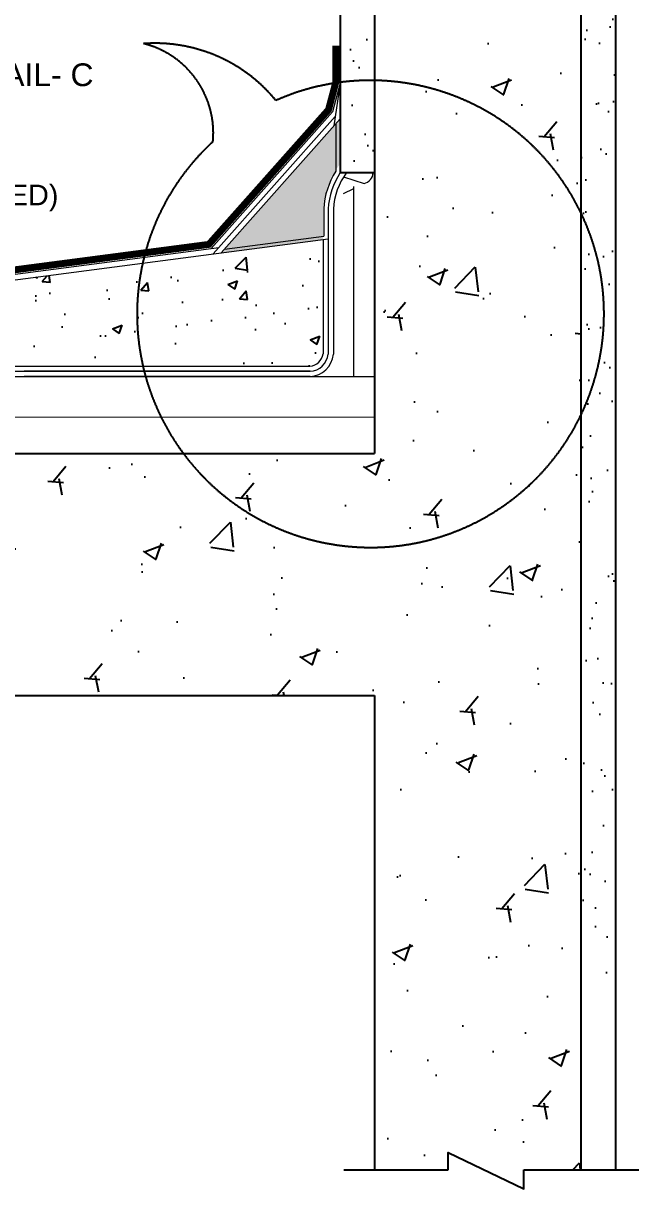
# Model space of a CAD drawing. Header units: centimetres. Extents: x 1605 to 42208, y -25271 to 62166.
# Drawn here: x 33261 to 42208, y -25271 to -8329 of the extents above; entities that cross this region are included whole.
import ezdxf

# ---------------------------------------------------------------- set-up
doc = ezdxf.new("R2010")
doc.units = ezdxf.units.CM
doc.header["$LTSCALE"] = 100
doc.header["$MEASUREMENT"] = 0
doc.linetypes.add('DASHED2', pattern=[0.375, 0.25, -0.125])
for name, color, linetype in [('1', 7, 'Continuous'), ('LIST', 7, 'Continuous'), ('PL-BW', 1, 'Continuous'), ('tblock', 7, 'Continuous'), ('WALL', 2, 'Continuous')]:
    doc.layers.add(name, color=color, linetype=linetype)
doc.styles.add('ARIAL', font='arial.ttf')
doc.styles.add('TITLE', font='arial.ttf', dxfattribs={"height": 100})
doc.linetypes.add('BATTING', pattern='A,0.0001,-0.1,[134,ltypeshp.shx,S=0.1,R=0,X=-0.1,Y=0],-0.2,[134,ltypeshp.shx,S=0.1,R=180,X=0.1,Y=0],-0.1', length=0.4001)

msp = doc.modelspace()

# ---------------------------------------------------------------- hatches: boundary and pattern name
at = {"layer": '1'}
h = msp.add_hatch(dxfattribs=at)
h.set_pattern_fill('AR-SAND', color=50, scale=170, style=0)
h.set_pattern_definition([(37.50000000000001, (18218.68591994303, 17376.29664950064), (-10.70887087863339, 327.560040732237), [0, -258.4, 0, -289, 0, -276.25]), (7.499999999999999, (18218.68591994303, 17376.29664950064), (300.8620398955136, 479.7648310890559), [0, -139.4, 0, -232.9, 0, -89.25]), (327.5, (18009.58591994317, 17376.29664950064), (529.4041164977542, 0.9620391012839646), [0, -85, 0, -306, 0, -399.5]), (317.5, (18009.58591994317, 17376.29664950064), (511.0415227772899, 149.2048460388224), [0, -42.5, 0, -200.6, 0, -229.5])])
edge = h.paths.add_edge_path()
edge.add_line((11118.14939173497, -9718.446480367656), (11118.14939173521, -10372.80546254301))
edge.add_arc((10220.73586839996, -11091.06020115977), 1149.452435471184, -3.413151772978779, 38.67241628898239, ccw=False)
edge.add_line((11368.14939173544, -11159.49343780391), (11368.14939173637, -11553.64324368487))
edge.add_line((11368.14939173637, -11553.64324368499), (12807.39534178982, -11618.55380175924))
edge.add_line((12807.39534178982, -11618.55380175924), (11118.14939173497, -9718.446480367656))
edge = h.paths.add_edge_path()
edge.add_line((37868.14939174056, -10372.80546254255), (37868.14939174056, -9718.446480368006))
edge.add_line((37868.14939174056, -9718.44648036789), (36135.41847233172, -11667.46681447802))
edge.add_line((36135.41847233172, -11667.46681447802), (37618.14939174359, -11473.18606922366))
edge.add_line((37618.14939174359, -11473.18606922366), (37618.14939174522, -11159.49343789099))
edge.add_arc((38765.56291507557, -11091.06020115977), 1149.452435471211, 141.3275837109922, 183.4131517773268, ccw=False)
h = msp.add_hatch(dxfattribs=at)
h.set_pattern_fill('AR-CONC', color=1, scale=200, style=0)
h.set_pattern_definition([(49.99999999999999, (18218.68591994303, 17376.29664950064), (1434.520365201507, -125.5042699651902), [150, -1650]), (355, (18218.68591994303, 17376.29664950064), (-277.502667226, 1504.384267400024), [120, -1320]), (100.4514, (18338.22927994304, 17365.83796950048), (1157.018763428043, 1378.879084121907), [127.4803799999996, -1402.284223999993]), (46.18420000000002, (18218.68591994303, 17776.29664950064), (2134.482097251289, -331.0380286580362), [224.9999999999997, -2474.999999999996]), (96.63559999999998, (18396.55940994318, 17748.71003550049), (1869.325411097407, 1948.235741800883), [191.2205759999996, -2103.425999999994]), (351.1842, (18218.68591994303, 17776.29664950064), (1869.323890267254, 1948.237201850649), [180, -1980]), (21, (18418.68591994303, 17676.29664950064), (1193.814104236923, -805.2377813306776), [150, -1650]), (326.0000000000001, (18418.68591994303, 17676.29664950064), (486.6306638431635, 1450.300090093706), [120, -1320]), (71.4514, (18518.17038594326, 17609.19343750053), (1680.44525716298, 645.0609934199048), [127.48038, -1402.284224]), (37.50000000000001, (18218.68591994303, 17376.29664950064), (24.31971063458134, 665.787707662623), [0, -1304, 0, -1340, 0, -1325]), (7.499999999999999, (18218.68591994303, 17376.29664950064), (526.1390748842972, 788.8234237647205), [0, -764, 0, -1274, 0, -505]), (327.5, (17772.68591994303, 17376.29664950064), (1067.644872344818, -45.1097434687596), [0, -500, 0, -1560, 0, -2070]), (317.5, (17572.68591994303, 17376.29664950064), (1166.372338684773, 200.2099646646353), [0, -650, 0, -1036, 0, -1470])])
h.paths.add_polyline_path([(15118.14939173497, -13312.49476833697), (15118.14939173497, -11722.76971770366), (11368.14939173637, -11553.64324368499), (11368.14939174103, -13125.21222137832, 0.1200265977631448), (11451.19495957485, -13312.49476833697)])
h.paths.add_polyline_path([(28064.62324996456, -13312.49476833697), (27482.10557356593, -12280.38900142521), (22258.67098778626, -12044.8100484224), (22259.14939174615, -13312.49476833697)])
h.paths.add_polyline_path([(21959.14939174615, -12031.30150670754), (19603.45803817851, -11925.0589007061), (19603.45803817851, -13312.49476833697), (21959.14939174615, -13312.49476833697)])
edge = h.paths.add_edge_path()
edge.add_line((31975.88826515921, -12212.48588569215), (31355.04625566886, -13312.49476833709))
edge.add_line((31355.04625566886, -13312.49476833697), (37535.10382390651, -13312.49476833686))
edge.add_arc((37192.16081840917, -13048.37215362754), 432.8633278766819, 322.3978032887849, 370.2250938580352)
edge.add_line((37618.14939173497, -12971.5320858479), (37618.14939174359, -11473.18606922366))
edge.add_line((37618.14939174359, -11473.18606922366), (31975.88826515921, -12212.48588569204))
h.paths.add_polyline_path([(19455.45032116794, -13312.49476833697), (19455.45032116794, -11918.38369449144), (15418.14939173497, -11736.2998356252), (15418.14939173497, -13312.49476833697)])
at = {"layer": 'PL-BW'}
h = msp.add_hatch(dxfattribs=at)
h.set_pattern_fill('AR-SAND', scale=420, style=0)
h.set_pattern_definition([(37.50000000000001, (-1614496.520277099, 728337.1532814318), (-26.45721040603543, 809.2659829855266), [0, -638.4, 0, -714, 0, -682.5]), (7.499999999999999, (-1614496.520277099, 728337.1532814318), (743.3062162124454, 1185.301347396491), [0, -344.4, 0, -575.4000000000001, 0, -220.5]), (327.5, (-1615013.1202771, 728337.1532814318), (1307.939581935628, 2.376802485525089), [0, -210, 0, -756, 0, -987]), (317.5, (-1615013.1202771, 728337.1532814318), (1262.573173920363, 368.6237372723846), [0, -105, 0, -495.6, 0, -567])])
h.paths.add_polyline_path([(38368.14939174033, -8311.674132005402, 0.02951652531279937), (37868.14939174056, -8334.208967872986), (37868.14939174056, -10500.21269170483), (38368.14939174056, -10500.21269170483)])
h.paths.add_polyline_path([(39922.31361804553, -6212.494768336972), (37868.14939174033, -6212.494768336739), (37868.14939174079, -7690.50651991586), (38368.14939174056, -7330.746639801979), (38368.14939174056, -6712.494768336972), (39227.4056702191, -6712.494768336972)])
h.paths.add_polyline_path([(41868.14939173497, -6212.494768336739), (39922.3136180453, -6212.494768336739), (39227.40567021887, -6712.494768336972), (41368.14939173497, -6712.494768336972), (41368.14939173404, -9614.277937400711, -0.04751732113856788), (41868.14939173381, -10244.69764691437)])
h.paths.add_polyline_path([(41868.14939173381, -10244.69764691437, 0.0475173211385733), (41368.14939173404, -9614.277937400711), (41368.14939173195, -15494.05767124225, 0.04751732113855482), (41868.14939173195, -14863.63796172905)])
h.paths.add_polyline_path([(41868.14939173218, -16035.16336839283), (41368.14939173171, -16137.98701802743), (41368.14939172938, -22189.09237412628), (41868.14939172938, -22189.09237412652)])
at = {"layer": 'WALL'}
h = msp.add_hatch(dxfattribs=at)
h.set_pattern_fill('AR-CONC', color=155, scale=15, style=0)
h.set_pattern_definition([(49.99999999999999, (-27199785.68179982, -525282.2310308638), (2732.77003494006, -239.0862830835463), [285.75, -3143.25]), (355, (-27199785.68179982, -525282.2310308638), (-528.6423896350049, 2865.8496432327), [228.6000000000001, -2514.6]), (100.4509999999999, (-27199557.95179982, -525302.1547808634), (2204.137524989389, 2626.750317304378), [242.85, -2671.35]), (46.18420000000002, (-27199785.68179982, -524520.2310308638), (4066.185613381948, -630.6349189909072), [428.6249999999995, -4714.874999999992]), (96.63559999999998, (-27199446.83329982, -524572.7835308636), (3561.063516993557, 3711.383338350739), [364.2749999999977, -4007.024999999979]), (351.1840000000001, (-27199785.68179982, -524520.2310308638), (3561.069087209009, 3711.376767908965), [342.9, -3771.9]), (21, (-27199404.68179982, -524710.7310308638), (2274.223197530749, -1533.982777751437), [285.75, -3143.25]), (326.0000000000001, (-27199404.68179982, -524710.7310308638), (927.030425214706, 2762.819491834789), [228.6, -2514.599999999999]), (71.4514, (-27199215.16429982, -524838.5625308637), (3201.247361551867, 1228.842865740862), [242.85, -2671.35]), (37.49999999999999, (-27199785.68179982, -525282.2310308638), (46.32904875887725, 1268.325583097297), [0, -2484.12, 0, -2552.700000000001, 0, -2524.125]), (7.499999999999999, (-27199785.68179982, -525282.2310308638), (1002.294937654586, 1502.708622271793), [0, -1455.42, 0, -2426.97, 0, -962.0249999999999]), (327.5, (-27200635.31179982, -525282.2310308638), (2033.858927503071, -85.93115989010187), [0, -952.5, 0, -2971.8, 0, -3943.349999999999]), (317.5, (-27201016.31179982, -525282.2310308638), (2221.937720790271, 381.3973654999952), [0, -1238.25, 0, -1973.58, 0, -2800.35])])
h.paths.add_polyline_path([(29185.34264985565, -14579.54035371551), (10618.14939173497, -14583.99476833697), (10618.14939174056, -6712.494768336972), (7618.14939174615, -6712.494768336972), (7618.14939174615, -24996.59237412628), (10618.14939174056, -24996.59237412628), (10618.14939174056, -18100.99476833697), (29199.57860174589, -18100.99476833697)])
h.paths.add_polyline_path([(41368.14939172938, -6712.494768336972), (38368.14939174615, -6712.494768336972), (38368.14939174056, -14583.99476833697), (30136.72018172988, -14583.99476833697), (30251.34939173632, -18100.99476833697), (38368.14939174056, -18100.99476833697), (38368.14939173497, -24996.59237412628), (41372.68591994303, -24996.59237412628)])

# ---------------------------------------------------------------- linework, layer by layer
at = {"layer": '1', "color": 7, "lineweight": 13}
for q in [(37756.23923340486, -9618.565544535963), (37777.17764242901, -9820.773845367923)]:
    msp.add_line((37868.14939174056, -9199.192198864275), q, dxfattribs=at)
at = {"layer": '1', "color": 7}
msp.add_lwpolyline([(39436.18591994303, -24996.59237412628), (39436.18591994303, -24747.20335049936), (40537.68591994303, -25271.20335049936), (40537.68591994303, -24996.59237412628)], dxfattribs=at)
at = {"layer": 'PL-BW', "color": 152, "lineweight": 15, "true_color": 0x0957c3}
for p, q in [((37918.00155838183, -10561.39209963111), (38215.0353643361, -10658.74415054251)), ((37915.94729658472, -10803.47066800585), (38066.06614740309, -10732.84412815617))]:
    msp.add_line(p, q, dxfattribs=at)
at = {"layer": 'PL-BW', "color": 152, "linetype": 'BATTING', "lineweight": 15, "ltscale": 750, "true_color": 0x0957c3}
msp.add_line((38066.06614745478, -13462.49476833732), (38066.06614740239, -10701.99012745414), dxfattribs=at)
at = {"layer": 'PL-BW', "color": 152, "linetype": 'BATTING', "lineweight": 15, "ltscale": 1400, "true_color": 0x0957c3}
msp.add_line((30812.58084950293, -14048.66972344657), (38368.14939174056, -14052.93088350361), dxfattribs=at)
at = {"layer": 'PL-BW', "color": 5, "const_width": 100.8}
msp.add_lwpolyline([(37803.14939174056, -8652.38625057819), (37803.14939174056, -9190.668673918673), (37697.41340563842, -9586.904859346196), (35957.86831262591, -11543.58995131342), (31788.13606312638, -12089.94578590137), (30988.52045467147, -13160.96795714446)], dxfattribs=at)
at = {"layer": 'PL-BW', "color": 7, "linetype": 'DASHED2', "ltscale": 1300}
for centre, radius, start, end in [((35174.23545040097, -10895.19035456525), 2275.73577553787, 39.38624020772595, 94.12774705643537), ((34685.57389974128, -9923.092260346606), 1337.776132151621, 354.551523334248, 75.94630062567713), ((38308.84937006445, -12554.16780432043), 3394.326471247377, 132.46268573818, 113.9100963850185)]:
    msp.add_arc(centre, radius, start, end, dxfattribs=at)
at = {"layer": 'PL-BW', "color": 152, "lineweight": 15, "true_color": 0x0957c3}
msp.add_arc((38175.56838371116, -10491.3389286628), 171.9946245447378, 283.2656562472985, 357.0426110437741, dxfattribs=at)
at = {"layer": 'WALL', "color": 7}
for p, q in [((37868.14939174056, -6212.494768336972), (37868.14939174056, -10500.21269170507)), ((41868.14939173521, -6212.494768336972), (41868.14939172938, -24996.59237412652)), ((38368.14939174056, -6712.494768336972), (38368.14939174056, -14583.99476833697)), ((38368.14939174056, -6712.494768336972), (38368.14939174056, -14212.49476833697)), ((41368.14939173497, -6712.494768336972), (41368.14939172938, -24996.59237412628)), ((37868.14939174056, -10500.21269170483), (38368.14939174056, -10500.21269170483)), ((37427.69388358947, -13312.49476833697), (37406.80832409044, -13312.49476833697)), ((30331.87105840328, -14583.99476833697), (38368.14939174056, -14583.99476833697)), ((30118.14939173497, -18100.99476833697), (38368.14939173986, -18100.99476833697)), ((38368.14939173986, -18100.99476833697), (38368.14939173497, -24996.59237412628)), ((37920.95508974581, -24996.59237412628), (39436.18591994303, -24996.59237412628)), ((40537.68591994303, -24996.59237412628), (42207.68591994303, -24996.59237412628))]:
    msp.add_line(p, q, dxfattribs=at)
at = {"layer": 'WALL', "color": 7, "lineweight": 13}
for p, q in [((37756.23923340393, -9618.565544542482), (35990.34365101997, -11604.89034514208)), ((37796.95390216005, -9685.64881833093), (36021.83369536512, -11682.34971388252)), ((37868.14939174056, -9718.44648036789), (36135.41847233288, -11667.46681447685)), ((37803.14939174056, -9791.560153297705), (37803.14939174056, -10481.05057310113)), ((37628.14939174615, -11025.02493380555), (37628.14939174452, -11421.44839090933)), ((31846.19605820184, -12229.47932549366), (37693.14939174405, -11463.35889444533)), ((36186.16062743939, -11610.39073244282), (37628.14939174452, -11421.44839090933)), ((31823.79878783878, -12150.82853969731), (36103.92842797609, -11590.00744573804))]:
    msp.add_line(p, q, dxfattribs=at)
at = {"layer": 'WALL', "color": 71, "lineweight": 13}
for p, q in [((37693.14939174615, -11026.50523439594), (37693.14939173544, -13137.57594946618)), ((37768.14939174615, -11027.25240976163), (37768.14939173497, -13141.11480279974)), ((37618.14939174382, -11473.18606922366), (37618.14939173521, -13133.62360628727)), ((31039.0293917344, -13312.49476833674), (37427.69388358947, -13312.49476833697)), ((31445.49287089403, -13387.49476833709), (37429.57471624459, -13387.49476833697)), ((31445.49287089403, -13462.49476833697), (37431.03055599122, -13462.49476833697)), ((37429.57471624459, -13387.49476833697), (33270.88611692749, -13387.49476833697)), ((37431.03055599122, -13462.49476833697), (33270.88611692749, -13462.49476833697))]:
    msp.add_line(p, q, dxfattribs=at)
at = {"layer": 'WALL', "color": 252, "lineweight": 9}
msp.add_line((37431.03055599122, -13462.49476833697), (38368.14939174056, -13462.49476833697), dxfattribs=at)
at = {"layer": 'WALL', "color": 7, "lineweight": 13}
msp.add_arc((38765.33083135518, -11090.78000353379), 1139.10627285654, 147.6377750689376, 176.6465449664943, dxfattribs=at)
at = {"layer": 'WALL', "color": 71, "lineweight": 13}
for centre, radius, start, end in [((38765.33083135518, -11090.78000353379), 1074.10627285654, 146.6451943408889, 176.5693577146622), ((38765.05970017239, -11090.47980480743), 998.7198282513971, 143.7703114762777, 176.5504450993699), ((37417.25110383844, -13110.54504593331), 202.2195391840806, 272.9601168242356, 353.4467681752859), ((37417.24326192215, -13110.54174744417), 277.2274166589567, 272.5494357493914, 354.4038320782072), ((37417.24450091738, -13110.5293479728), 352.2353083473675, 272.2430589852122, 355.0185937946114)]:
    msp.add_arc(centre, radius, start, end, dxfattribs=at)

# ---------------------------------------------------------------- texts
at = {"layer": 'LIST', "color": 5, "lineweight": 30, "style": 'TITLE'}
msp.add_text(' DETAIL- C', height=331.2, dxfattribs=at).set_placement((31916.23855837248, -9242.978300986204))
at = {"layer": 'tblock', "color": 2, "style": 'ARIAL'}
msp.add_text('RAIN WATER OUTLET SPOUT(AS APPROVED)', height=300, dxfattribs=at).set_placement((24527.57142939535, -10974.7630950218))

doc.saveas('drawing.dxf')
